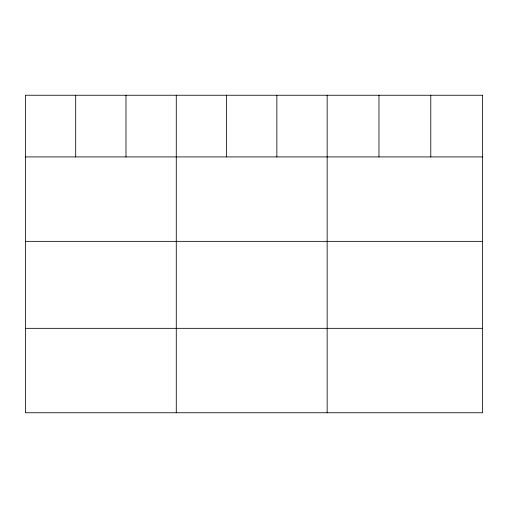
<?xml version="1.0" encoding="UTF-8"?>
<svg xmlns="http://www.w3.org/2000/svg" width="508" height="508" viewBox="0 0 508 508"><rect width="100%" height="100%" fill="white"/><g stroke="black" fill="none" stroke-linecap="round" stroke-linejoin="round"><path stroke-width="0.76" d="M25.4 156.921L482.6 156.921M25.4 241.351L482.6 241.351M25.4 328.333L482.6 328.333M430.784 95.244L430.784 156.921M378.968 95.244L378.968 156.921M327.152 95.244L327.152 412.756M276.86 95.244L276.86 156.921M226.568 95.244L226.568 156.921M176.276 95.244L176.276 412.756M125.984 95.244L125.984 156.921M75.692 95.244L75.692 156.921M482.6 95.244L25.4 95.244L25.4 412.756L482.6 412.756L482.6 95.244"/></g></svg>
